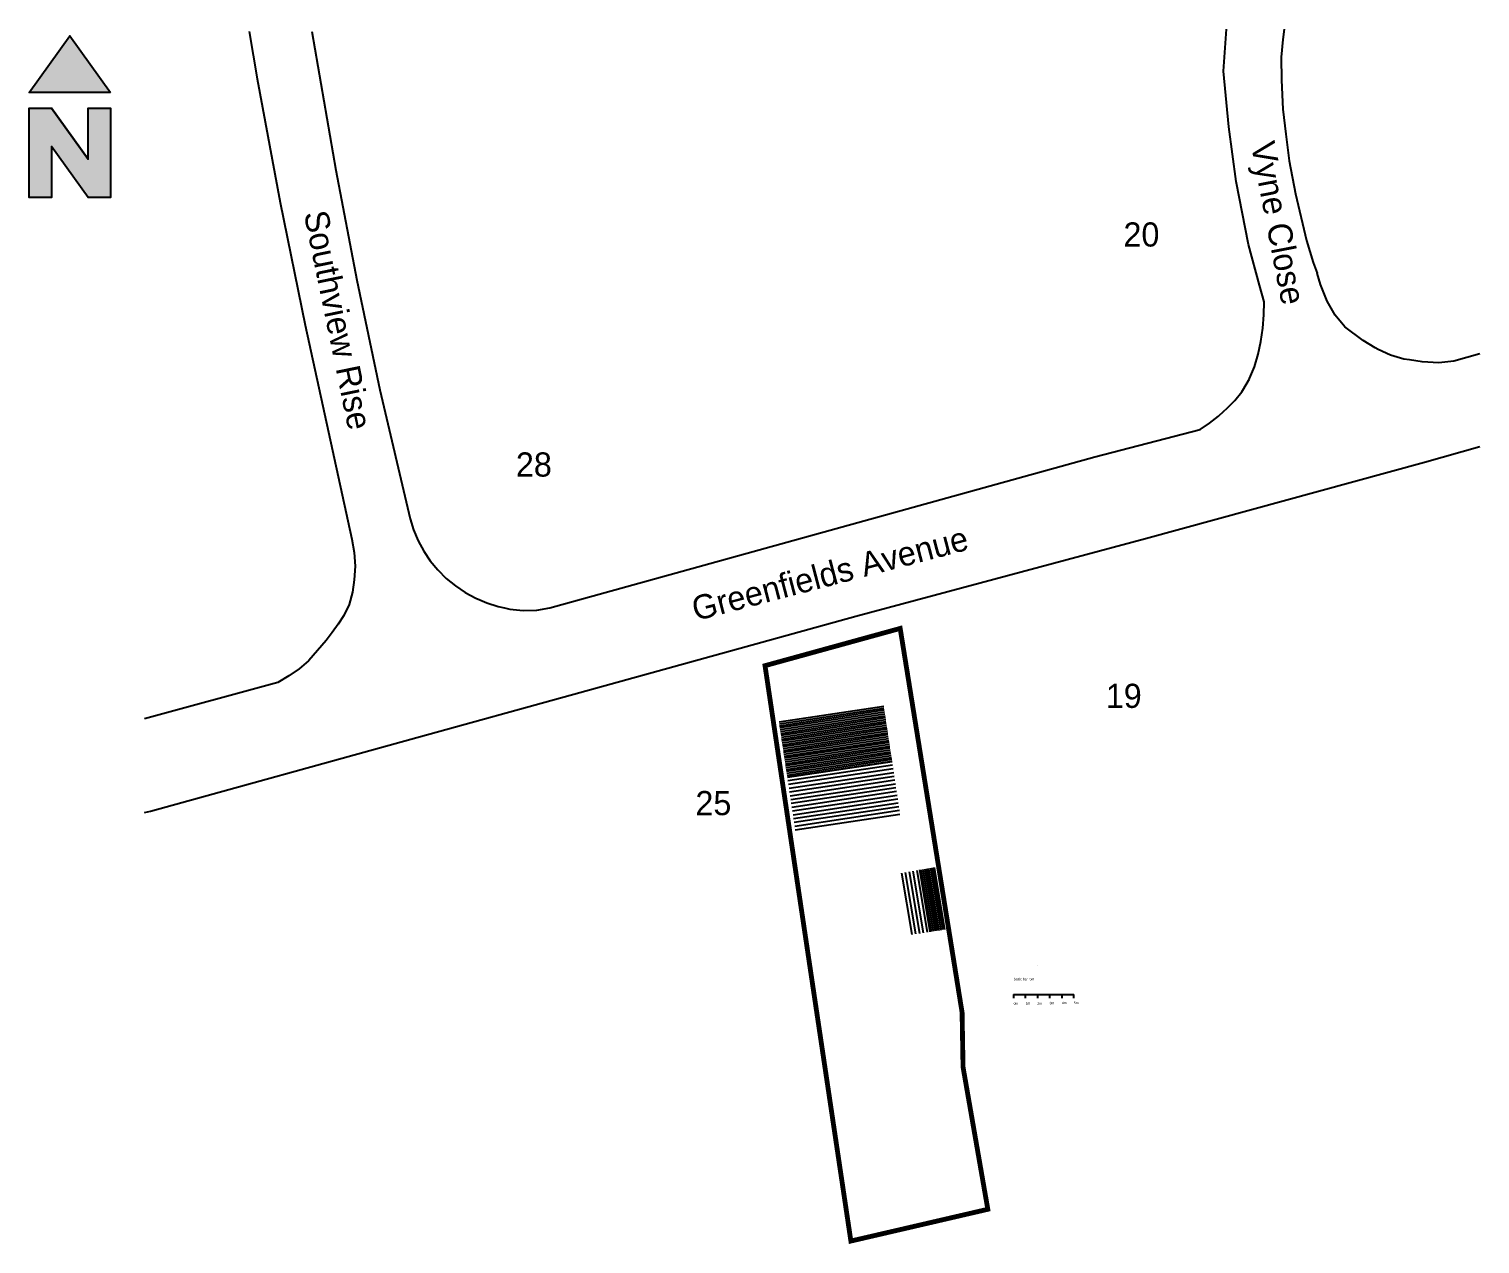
# Model space of a CAD drawing. Header units: millimetres. Extents: x 172500 to 842273, y -2500 to 360123.
# Drawn here: x 585515 to 705573, y 258658 to 359237 of the extents above; entities that cross this region are included whole.
import ezdxf
from ezdxf.enums import TextEntityAlignment as Align

# ---------------------------------------------------------------- set-up
doc = ezdxf.new("R2010")
doc.units = ezdxf.units.MM
for name, color, linetype in [('2A - Text', 2, 'Continuous'), ('A2 - 2 (0.10mm)', 2, 'Continuous'), ('A2 - 9 (0.05mm)', 9, 'Continuous'), ('A2 - Elevation - Main Detail', 1, 'Continuous'), ('A2 - Elevation - Windoors', 2, 'Continuous'), ('A2 - Hatch - Roof', 8, 'Continuous'), ('A2 - Proposal - Line', 100, 'Continuous')]:
    doc.layers.add(name, color=color, linetype=linetype)
doc.styles.get("Standard").update_dxf_attribs({"font": ''})
doc.styles.get('Standard').set_extended_font_data('Poppins Light')

# ---------------------------------------------------------------- blocks, each defined once
blk = doc.blocks.new('A$C7fa58280')
at = {"layer": 'A2 - Hatch - Roof'}
h = blk.add_hatch(dxfattribs=at)
h.set_pattern_fill('LINE', color=8, scale=50, angle=180)
h.set_pattern_definition([(180, (-618517.78, -249214.17), (-2e-14, -158.75), [])])
h.paths.add_polyline_path([(8756, 9290), (0, 9290), (0, 4645), (8756, 4645)])
h = blk.add_hatch(dxfattribs=at)
h.set_pattern_fill('LINE', color=8, scale=100, angle=180)
h.set_pattern_definition([(180, (8756.2, 4645.13), (-4e-14, -317.5), [])])
h.paths.add_polyline_path([(8756, 4645), (0, 4645), (0, 0), (8756, 0)])
at = {"layer": 'A2 - 2 (0.10mm)'}
blk.add_lwpolyline([(0, 4645), (8756, 4645)], dxfattribs=at)

msp = doc.modelspace()

# ---------------------------------------------------------------- hatches: boundary and pattern name
at = {"layer": 'A2 - 9 (0.05mm)'}
h = msp.add_hatch(color=253, dxfattribs=at)
h.dxf.hatch_style = 1
h.paths.add_polyline_path([(592255.4, 353989.1), (585515.5, 353989.1), (588885.4, 358666.5)])
h.paths.add_polyline_path([(587362.3, 352682.8), (590408.6, 348454.8), (590408.6, 352682.8), (592255.4, 352682.8), (592255.4, 345295.5), (590408.6, 345295.5), (587362.3, 349523.5), (587362.3, 345295.5), (585515.5, 345295.5), (585515.5, 352682.8), (587362.3, 352682.8), (590408.6, 348454.8)])
at = {"layer": 'A2 - Hatch - Roof'}
h = msp.add_hatch(dxfattribs=at)
h.set_pattern_fill('LINE', color=8, scale=100, angle=279.5)
h.set_pattern_definition([(279.5, (92510.7, 6258.03), (313.14568, 52.40261), [])])
h.paths.add_polyline_path([(657458.8, 289317.9), (659181.8, 289614.1), (660060.4, 284503.2), (658330.4, 284238.2)])
h = msp.add_hatch(dxfattribs=at)
h.set_pattern_fill('LINE', color=8, scale=50, angle=279.5)
h.set_pattern_definition([(279.5, (89014.24, 6258.03), (156.57284, 26.201307), [])])
h.paths.add_polyline_path([(659205.4, 289618.2), (660550.9, 289852.1), (661434.4, 284709.7), (660060.4, 284503.2)])

# ---------------------------------------------------------------- linework, layer by layer
at = {"color": 10, "const_width": 400}
msp.add_lwpolyline([(646414.4, 306532.5), (657598.5, 309616.1), (662720.7, 277830.4), (662800.7, 273299.2), (664850.9, 261530.3), (653519.3, 258902.1)], close=True, dxfattribs=at)
at = {"layer": 'A2 - 9 (0.05mm)', "color": 253}
for points in [[(592255.4, 353989.1), (585515.5, 353989.1), (588885.4, 358666.5)], [(587362.3, 352682.8), (590408.6, 348454.8), (590408.6, 352682.8), (592255.4, 352682.8), (592255.4, 345295.5), (590408.6, 345295.5), (587362.3, 349523.5), (587362.3, 345295.5), (585515.5, 345295.5), (585515.5, 352682.8), (587362.3, 352682.8), (590408.6, 348454.8)]]:
    msp.add_lwpolyline(points, close=True, dxfattribs=at)
at = {"layer": 'A2 - Elevation - Main Detail'}
msp.add_lwpolyline([(668982.7, 281688.7), (668982.7, 281688.7)], close=True, dxfattribs=at)
at = {"layer": 'A2 - Elevation - Windoors'}
for points in [[(603738.6, 359016.7), (604400.4, 355098.2), (606290.4, 344888.2), (608360.4, 334718.2), (612220.4, 316998.2), (612420.4, 315888.2), (612490.4, 314758.2), (612420.4, 313638.2), (612270.4, 312608.2), (612000.4, 311608.2), (611560.4, 310678.2), (611100.4, 309978.2), (610610.4, 309288.2), (610510.4, 309168.2)], [(608908.2, 359030), (610910.4, 347538.2), (612650.4, 338438.2), (614530.4, 329368.2), (617060.4, 318698.2), (617340.4, 317768.2), (617710.4, 316868.2), (618170.4, 316018.2), (618700.4, 315218.2), (619330.4, 314458.2), (620030.4, 313758.2), (620790.4, 313128.2), (621610.4, 312588.2), (622490.4, 312118.2), (622810.4, 311978.2)], [(687340.4, 338028.2), (686420.4, 341398.2), (685390.4, 346608.2), (684790.4, 351138.2), (684360.4, 355748.2), (684611.7, 359224.4)], [(689361.1, 359236.6), (689260.4, 358378.2), (689130.4, 356898.2), (689160.4, 355008.2), (689270.4, 352608.2), (689510.4, 350528.2), (689780.4, 348328.2), (690310.4, 345578.2), (691210.4, 341738.2), (691770.4, 339908.2), (692110.4, 339028.2)], [(696910.4, 332848.2), (695900.4, 333458.2), (694400.4, 334588.2), (693600.4, 335548.2), (692940.4, 336708.2), (692370.4, 338078.2), (692110.4, 339028.2)], [(686490.4, 330268.2), (686510.4, 330318.2), (686910.4, 331258.2), (687220.4, 332308.2), (687450.4, 333378.2), (687600.4, 334468.2), (687690.4, 335568.2), (687720.4, 336658.2), (687340.4, 338028.2)], [(699740.4, 331848.2), (699260.4, 331918.2), (698180.4, 332238.2), (697160.4, 332698.2), (696910.4, 332848.2)], [(705573.3, 332350.9), (703400.4, 331748.2), (702160.4, 331598.2), (700800.4, 331698.2), (699740.4, 331848.2)], [(685860.4, 329208.2), (685960.4, 329328.2), (686490.4, 330268.2)], [(684390.4, 327598.2), (684630.4, 327818.2), (685290.4, 328488.2), (685860.4, 329208.2)], [(626120.4, 311128.2), (626410.4, 311098.2), (627530.4, 311138.2), (628620.4, 311328.2), (673710.4, 323828.2), (682420.4, 326088.2), (683200.4, 326608.2), (683940.4, 327188.2), (684390.4, 327598.2)], [(595080.3, 294368), (595560.4, 294498.2), (617100.4, 300438.2), (631090.4, 304298.2), (653940.4, 310638.2), (677910.4, 317048.2), (700970.4, 323378.2), (705573.3, 324666.9)], [(622810.4, 311978.2), (623400.4, 311728.2), (624340.4, 311418.2), (624870.4, 311308.2)], [(624870.4, 311308.2), (625310.4, 311208.2), (626120.4, 311128.2)], [(610510.4, 309168.2), (610090.4, 308618.2), (608660.4, 306968.2), (608640.4, 306938.2)], [(608640.4, 306938.2), (607870.4, 306278.2), (607000.4, 305678.2), (606090.4, 305138.2), (595080.3, 302125.1)], [(659205.4, 289618.2), (660060.4, 284503.2)]]:
    msp.add_lwpolyline(points, dxfattribs=at)
at = {"layer": 'A2 - Proposal - Line', "color": 0}
for p, q in [((667970, 279020), (667970, 279310.8)), ((667970, 279310.8), (668970, 279310.8)), ((667970, 279020), (667970, 279020)), ((668970, 279310.8), (668970, 279310.8)), ((668970, 279310.8), (668970, 279006.7)), ((669970, 279006.7), (669970, 279310.8)), ((669970, 279310.8), (670970, 279310.8)), ((669970, 279006.7), (669970, 279006.7)), ((670970, 279310.8), (670970, 279310.8)), ((670970, 279310.8), (670970, 279020)), ((671970, 279020), (671970, 279310.8)), ((671970, 279020), (671970, 279020))]:
    msp.add_line(p, q, dxfattribs=at)
for points in [[(666970, 279310.8), (671970, 279310.8)], [(666970, 279310.8), (666970, 279020)]]:
    msp.add_lwpolyline(points, dxfattribs=at)

# ---------------------------------------------------------------- block references
at = {"layer": 'A2 - Proposal - Line', "rotation": 8.574008371247253}
msp.add_blockref('A$C7fa58280', (648958, 292704.6), dxfattribs=at)

# ---------------------------------------------------------------- texts
at = {"layer": '2A - Text'}
for s, p in [('20', (677560.4, 340628.2)), ('28', (627288, 321585.8)), ('19', (676098.1, 302436.8)), ('25', (642143.1, 293556.8))]:
    msp.add_text(s, height=2000, dxfattribs=at).set_placement(p, align=Align.BOTTOM_CENTER)
at = {"layer": '2A - Text', "char_height": 2000, "attachment_point": 1}
for s, insert, width, rotation in [('Vyne Close', (688566.9, 350081), 19711.454, 280.921335), ('Southview Rise', (610203.6, 344376.3), 80799.467, 281.628194), ('Greenfields Avenue', (640166.9, 312153), 80799.467, 14.668319)]:
    msp.add_mtext(s, dxfattribs=dict(at, insert=insert, width=width, rotation=rotation))
at = {"layer": 'A2 - Proposal - Line', "color": 0, "char_height": 200, "attachment_point": 1}
for s, insert in [('Scale bar  5m', (666986, 280689.7)), ('0m', (666986, 278670.8)), ('1m', (667975.3, 278681.7)), ('2m', (668946, 278670.8)), ('3m', (669960.4, 278703.5)), ('4m', (670974.8, 278714.4)), ('5m', (671967.3, 278714.4))]:
    msp.add_mtext_dynamic_manual_height_columns(s, width=9986.201, gutter_width=11, heights=[0], dxfattribs=dict(at, insert=insert))

doc.saveas('drawing.dxf')
